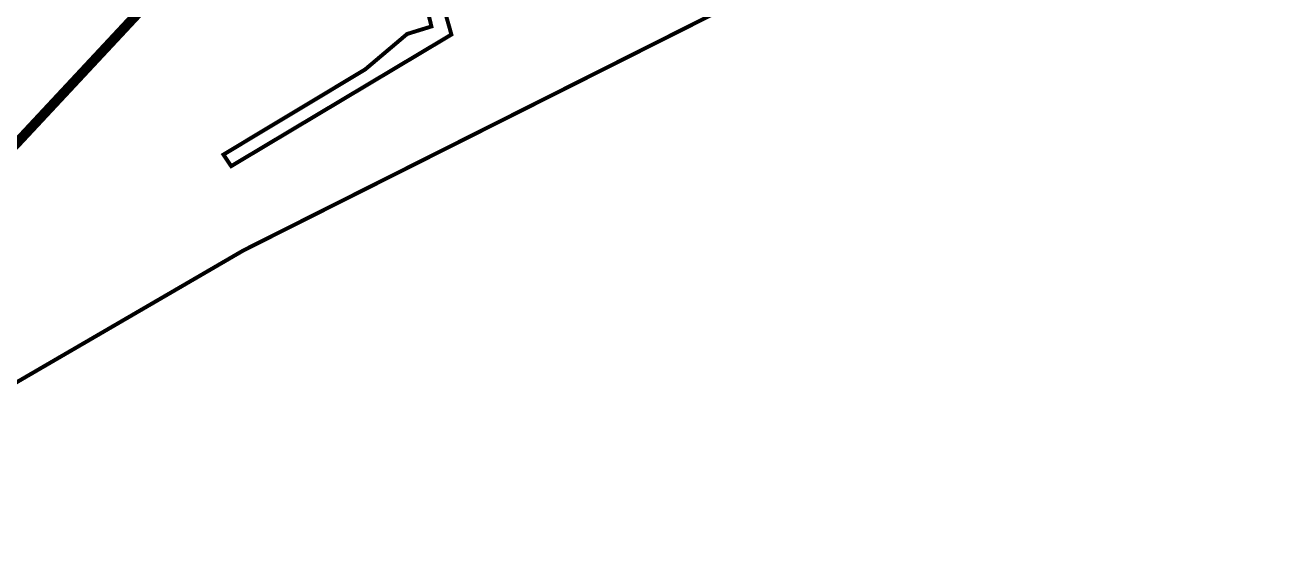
# Model space of a CAD drawing. Header units: metres. Extents: x 561401 to 594056, y 8460144 to 8508504.
# Drawn here: x 574965.6 to 575028.5, y 8487730.5 to 8487757.2 of the extents above; entities that cross this region are included whole.
import ezdxf

# ---------------------------------------------------------------- set-up
doc = ezdxf.new("R2010")
doc.units = ezdxf.units.M
for name, color, linetype in [('1.1. DERECHO DE VIA', 230, 'Continuous'), ('1.2. AFECTADOS BASE GRAFICA ESTATAL NO INSCRITO', 30, 'Continuous'), ('1.7 PIRCA DE PIEDRA', 8, 'Continuous')]:
    doc.layers.add(name, color=color, linetype=linetype)

msp = doc.modelspace()

# ---------------------------------------------------------------- linework, layer by layer
at = {"layer": '1.1. DERECHO DE VIA', "color": 230, "linetype": 'Continuous', "lineweight": 40, "ltscale": 0.2, "const_width": 0.5}
msp.add_lwpolyline([(575027.72, 8487893.81), (575026.049, 8487873.908), (575021.033, 8487854.561), (575015.384, 8487835.376), (575008.193, 8487810.326), (575002.11, 8487797.925), (574994.882, 8487781.886), (574981.845, 8487766.853), (574972.16, 8487758.662), (574965.083, 8487751.077), (574952.459, 8487744.851), (574934.555, 8487735.936), (574916.652, 8487727.022), (574898.749, 8487718.107), (574881.457, 8487708.104), (574866.171, 8487695.245), (574851.802, 8487681.333), (574837.433, 8487667.422), (574824.323, 8487652.366), (574813.148, 8487635.78)], dxfattribs=at)
at = {"layer": '1.2. AFECTADOS BASE GRAFICA ESTATAL NO INSCRITO', "color": 64, "linetype": 'Continuous', "lineweight": -3, "const_width": 0.2}
msp.add_lwpolyline([(574955.05, 8487733.161), (574976.686, 8487745.743), (575013.783, 8487764.416), (575017.206, 8487791.27), (575034.877, 8487824.339), (575059.644, 8487863.006), (575018.984, 8487870.154), (575013.957, 8487854.309), (575009.1, 8487831.11), (575000.62, 8487798.753), (574997.221, 8487787.544), (574992.035, 8487777.587), (574983.538, 8487769.166), (574976.567, 8487763.98), (574972.808, 8487761.892), (574966.656, 8487758.664), (574948.124, 8487749.579)], dxfattribs=at)
at = {"layer": '1.7 PIRCA DE PIEDRA', "color": 64, "linetype": 'Continuous', "lineweight": -3, "const_width": 0.2}
msp.add_lwpolyline([(574976.068, 8487750.022), (574987.24, 8487756.699), (574986.091, 8487760.775), (574985.181, 8487763.477), (574984.583, 8487764.792), (574983.48, 8487767.447), (574983.48, 8487768.302), (574983, 8487768.332), (574983.075, 8487767.208), (574983.525, 8487766.143), (574984.396, 8487763.744), (574985.101, 8487761.714), (574986.227, 8487757.111), (574984.995, 8487756.73), (574982.863, 8487754.928), (574975.673, 8487750.607), (574976.068, 8487750.022)], dxfattribs=at)

doc.saveas('drawing.dxf')
